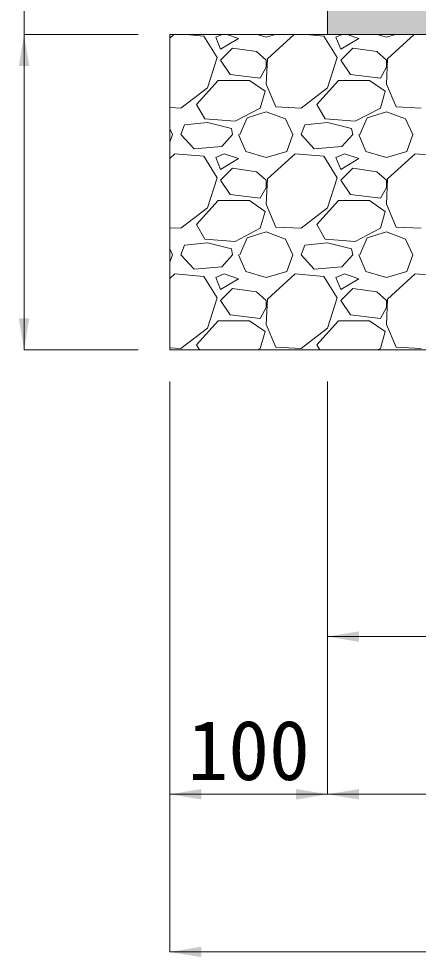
# Model space of a CAD drawing. Units: millimetres at full size; details may follow other scales. Extents: x 77366 to 106166, y -28085 to 6898.
# Drawn here: x 104295 to 104548, y -25357 to -24762 of the extents above; entities that cross this region are included whole.
import ezdxf
from ezdxf.enums import TextEntityAlignment as Align

# ---------------------------------------------------------------- set-up
doc = ezdxf.new("R2010")
doc.units = ezdxf.units.MM
doc.header["$LTSCALE"] = 50
doc.linetypes.add('USER2', pattern=[1.2, 0.8, -0.4])
doc.layers.add('モルタル', color=7, linetype='Continuous')
for name, color, linetype, lineweight in [('受枠', 3, 'USER2', 9), ('基礎', 7, 'Continuous', 5), ('寸法線', 7, 'Continuous', 13), ('本体', 2, 'Continuous', 20)]:
    doc.layers.add(name, color=color, linetype=linetype, lineweight=lineweight)
doc.styles.add('ＭＳ ゴシック', font='')
doc.styles.get('ＭＳ ゴシック').set_extended_font_data('MS Gothic')

# ---------------------------------------------------------------- blocks, each defined once
blk = doc.blocks.new('filled_arrow')
at = {"color": 0, "linetype": 'Continuous', "lineweight": -2}
blk.add_solid([(7.5, 1.25), (0, 0), (7.5, -1.25)], dxfattribs=at)

msp = doc.modelspace()

# ---------------------------------------------------------------- hatches: boundary and pattern name
at = {"layer": 'モルタル'}
msp.add_hatch(color=256, dxfattribs=at).paths.add_polyline_path([(105790.8, -24771.94), (105790.8, -24751.94), (104490.8, -24751.94), (104490.8, -24771.94)])

# ---------------------------------------------------------------- linework, layer by layer
at = {"layer": '受枠', "linetype": 'Continuous', "lineweight": 20}
msp.add_line((104390.8, -24771.94), (104390.8, -24971.94), dxfattribs=at)
at = {"layer": '基礎', "color": 3, "lineweight": 20}
for p, q in [((104390.8, -24771.94), (105890.8, -24771.94)), ((104390.8, -24971.94), (105890.8, -24971.94))]:
    msp.add_line(p, q, dxfattribs=at)
at = {"layer": '基礎'}
for p, q in [((104393.4, -24771.94), (104390.8, -24774.31)), ((104412.33, -24772.88), (104401.07, -24771.94)), ((104420.71, -24786.59), (104412.33, -24772.88)), ((104423.91, -24771.94), (104419.95, -24773.64)), ((104419.95, -24773.64), (104422.99, -24781.26)), ((104422.99, -24781.26), (104434.42, -24774.4)), ((104434.42, -24774.4), (104427.04, -24771.94)), ((104446.17, -24771.94), (104451.95, -24773.64)), ((104451.95, -24773.64), (104457.73, -24771.94)), ((104469.6, -24771.94), (104452.71, -24787.35)), ((104488.53, -24772.88), (104477.27, -24771.94)), ((104496.91, -24786.59), (104488.53, -24772.88)), ((104500.11, -24771.94), (104496.15, -24773.64)), ((104496.15, -24773.64), (104499.19, -24781.26)), ((104499.19, -24781.26), (104510.62, -24774.4)), ((104510.62, -24774.4), (104503.24, -24771.94)), ((104522.37, -24771.94), (104528.15, -24773.64)), ((104528.15, -24773.64), (104533.93, -24771.94)), ((104545.8, -24771.94), (104528.91, -24787.35)), ((104430.61, -24780.5), (104422.99, -24788.12)), ((104445.85, -24782.78), (104430.61, -24780.5)), ((104506.81, -24780.5), (104499.19, -24788.12)), ((104522.05, -24782.78), (104506.81, -24780.5)), ((104414.61, -24805.64), (104420.71, -24786.59)), ((104451.95, -24788.12), (104445.85, -24782.78)), ((104490.81, -24805.64), (104496.91, -24786.59)), ((104528.15, -24788.12), (104522.05, -24782.78)), ((104422.99, -24788.12), (104429.09, -24797.26)), ((104448.14, -24799.55), (104451.95, -24792.69)), ((104452.71, -24787.35), (104451.95, -24803.36)), ((104451.95, -24792.69), (104451.95, -24788.12)), ((104499.19, -24788.12), (104505.29, -24797.26)), ((104524.34, -24799.55), (104528.15, -24792.69)), ((104528.91, -24787.35), (104528.15, -24803.36)), ((104528.15, -24792.69), (104528.15, -24788.12)), ((104429.09, -24797.26), (104448.14, -24799.55)), ((104505.29, -24797.26), (104524.34, -24799.55)), ((104407.75, -24816.31), (104421.47, -24801.07)), ((104421.47, -24801.07), (104441.28, -24801.07)), ((104441.28, -24801.07), (104451.19, -24807.93)), ((104451.95, -24803.36), (104458.05, -24817.83)), ((104483.95, -24816.31), (104497.67, -24801.07)), ((104497.67, -24801.07), (104517.48, -24801.07)), ((104517.48, -24801.07), (104527.39, -24807.93)), ((104528.15, -24803.36), (104534.25, -24817.83)), ((104397.85, -24818.6), (104414.61, -24805.64)), ((104451.19, -24807.93), (104448.14, -24818.6)), ((104474.05, -24818.6), (104490.81, -24805.64)), ((104527.39, -24807.93), (104524.34, -24818.6)), ((104413.09, -24825.45), (104407.75, -24816.31)), ((104489.29, -24825.45), (104483.95, -24816.31)), ((104390.8, -24818.26), (104397.85, -24818.6)), ((104448.14, -24818.6), (104432.14, -24826.98)), ((104439.76, -24824.69), (104451.95, -24820.88)), ((104451.95, -24820.88), (104464.14, -24825.45)), ((104458.05, -24817.83), (104474.05, -24818.6)), ((104524.34, -24818.6), (104508.34, -24826.98)), ((104515.96, -24824.69), (104528.15, -24820.88)), ((104528.15, -24820.88), (104540.34, -24825.45)), ((104534.25, -24817.83), (104550.25, -24818.6)), ((104414.61, -24827.74), (104400.13, -24829.26)), ((104432.14, -24826.98), (104413.09, -24825.45)), ((104429.85, -24831.55), (104414.61, -24827.74)), ((104435.19, -24835.36), (104439.76, -24824.69)), ((104464.14, -24825.45), (104468.71, -24835.36)), ((104490.81, -24827.74), (104476.33, -24829.26)), ((104508.34, -24826.98), (104489.29, -24825.45)), ((104506.05, -24831.55), (104490.81, -24827.74)), ((104511.39, -24835.36), (104515.96, -24824.69)), ((104540.34, -24825.45), (104544.91, -24835.36)), ((104390.8, -24831.64), (104392.51, -24835.36)), ((104397.85, -24835.36), (104400.13, -24829.26)), ((104430.61, -24835.36), (104429.85, -24831.55)), ((104474.05, -24835.36), (104476.33, -24829.26)), ((104506.81, -24835.36), (104506.05, -24831.55)), ((104390.8, -24840.17), (104392.51, -24835.36)), ((104406.23, -24844.5), (104397.85, -24835.36)), ((104430.61, -24835.36), (104423.76, -24842.98)), ((104434.42, -24835.36), (104439, -24846.03)), ((104464.9, -24846.03), (104468.71, -24835.36)), ((104482.43, -24844.5), (104474.05, -24835.36)), ((104506.81, -24835.36), (104499.96, -24842.98)), ((104510.62, -24835.36), (104515.2, -24846.03)), ((104541.1, -24846.03), (104544.91, -24835.36)), ((104423.76, -24842.98), (104406.23, -24844.5)), ((104439, -24846.03), (104451.95, -24849.84)), ((104451.95, -24849.84), (104464.9, -24846.03)), ((104499.96, -24842.98), (104482.43, -24844.5)), ((104515.2, -24846.03), (104528.15, -24849.84)), ((104528.15, -24849.84), (104541.1, -24846.03)), ((104394.04, -24847.55), (104390.8, -24850.51)), ((104412.33, -24849.08), (104394.04, -24847.55)), ((104420.71, -24862.79), (104412.33, -24849.08)), ((104425.28, -24847.55), (104419.95, -24849.84)), ((104419.95, -24849.84), (104422.99, -24857.46)), ((104422.99, -24857.46), (104434.42, -24850.6)), ((104434.42, -24850.6), (104425.28, -24847.55)), ((104470.24, -24847.55), (104452.71, -24863.55)), ((104488.53, -24849.08), (104470.24, -24847.55)), ((104496.91, -24862.79), (104488.53, -24849.08)), ((104501.48, -24847.55), (104496.15, -24849.84)), ((104496.15, -24849.84), (104499.19, -24857.46)), ((104499.19, -24857.46), (104510.62, -24850.6)), ((104510.62, -24850.6), (104501.48, -24847.55)), ((104546.44, -24847.55), (104528.91, -24863.55)), ((104564.73, -24849.08), (104546.44, -24847.55)), ((104430.61, -24856.7), (104422.99, -24864.32)), ((104445.85, -24858.98), (104430.61, -24856.7)), ((104506.81, -24856.7), (104499.19, -24864.32)), ((104522.05, -24858.98), (104506.81, -24856.7)), ((104414.61, -24881.84), (104420.71, -24862.79)), ((104422.99, -24864.32), (104429.09, -24873.46)), ((104451.95, -24864.32), (104445.85, -24858.98)), ((104452.71, -24863.55), (104451.95, -24879.56)), ((104451.95, -24868.89), (104451.95, -24864.32)), ((104490.81, -24881.84), (104496.91, -24862.79)), ((104499.19, -24864.32), (104505.29, -24873.46)), ((104528.15, -24864.32), (104522.05, -24858.98)), ((104528.91, -24863.55), (104528.15, -24879.56)), ((104528.15, -24868.89), (104528.15, -24864.32)), ((104448.14, -24875.75), (104451.95, -24868.89)), ((104524.34, -24875.75), (104528.15, -24868.89)), ((104429.09, -24873.46), (104448.14, -24875.75)), ((104505.29, -24873.46), (104524.34, -24875.75)), ((104397.85, -24894.8), (104414.61, -24881.84)), ((104407.75, -24892.51), (104421.47, -24877.27)), ((104421.47, -24877.27), (104441.28, -24877.27)), ((104441.28, -24877.27), (104451.19, -24884.13)), ((104451.95, -24879.56), (104458.05, -24894.03)), ((104474.05, -24894.8), (104490.81, -24881.84)), ((104483.95, -24892.51), (104497.67, -24877.27)), ((104497.67, -24877.27), (104517.48, -24877.27)), ((104517.48, -24877.27), (104527.39, -24884.13)), ((104528.15, -24879.56), (104534.25, -24894.03)), ((104451.19, -24884.13), (104448.14, -24894.8)), ((104527.39, -24884.13), (104524.34, -24894.8)), ((104413.09, -24901.65), (104407.75, -24892.51)), ((104458.05, -24894.03), (104474.05, -24894.8)), ((104489.29, -24901.65), (104483.95, -24892.51)), ((104534.25, -24894.03), (104550.25, -24894.8)), ((104390.8, -24894.46), (104397.85, -24894.8)), ((104448.14, -24894.8), (104432.14, -24903.18)), ((104439.76, -24900.89), (104451.95, -24897.08)), ((104451.95, -24897.08), (104464.14, -24901.65)), ((104524.34, -24894.8), (104508.34, -24903.18)), ((104515.96, -24900.89), (104528.15, -24897.08)), ((104528.15, -24897.08), (104540.34, -24901.65)), ((104397.85, -24911.56), (104400.13, -24905.46)), ((104414.61, -24903.94), (104400.13, -24905.46)), ((104432.14, -24903.18), (104413.09, -24901.65)), ((104429.85, -24907.75), (104414.61, -24903.94)), ((104435.19, -24911.56), (104439.76, -24900.89)), ((104464.14, -24901.65), (104468.71, -24911.56)), ((104474.05, -24911.56), (104476.33, -24905.46)), ((104490.81, -24903.94), (104476.33, -24905.46)), ((104508.34, -24903.18), (104489.29, -24901.65)), ((104506.05, -24907.75), (104490.81, -24903.94)), ((104511.39, -24911.56), (104515.96, -24900.89)), ((104540.34, -24901.65), (104544.91, -24911.56)), ((104390.8, -24907.84), (104392.51, -24911.56)), ((104390.8, -24916.37), (104392.51, -24911.56)), ((104406.23, -24920.7), (104397.85, -24911.56)), ((104430.61, -24911.56), (104423.76, -24919.18)), ((104430.61, -24911.56), (104429.85, -24907.75)), ((104434.42, -24911.56), (104439, -24922.23)), ((104464.9, -24922.23), (104468.71, -24911.56)), ((104482.43, -24920.7), (104474.05, -24911.56)), ((104506.81, -24911.56), (104499.96, -24919.18)), ((104506.81, -24911.56), (104506.05, -24907.75)), ((104510.62, -24911.56), (104515.2, -24922.23)), ((104541.1, -24922.23), (104544.91, -24911.56)), ((104394.04, -24923.75), (104390.8, -24926.71)), ((104412.33, -24925.28), (104394.04, -24923.75)), ((104423.76, -24919.18), (104406.23, -24920.7)), ((104425.28, -24923.75), (104419.95, -24926.04)), ((104434.42, -24926.8), (104425.28, -24923.75)), ((104439, -24922.23), (104451.95, -24926.04)), ((104451.95, -24926.04), (104464.9, -24922.23)), ((104470.24, -24923.75), (104452.71, -24939.75)), ((104488.53, -24925.28), (104470.24, -24923.75)), ((104499.96, -24919.18), (104482.43, -24920.7)), ((104501.48, -24923.75), (104496.15, -24926.04)), ((104510.62, -24926.8), (104501.48, -24923.75)), ((104515.2, -24922.23), (104528.15, -24926.04)), ((104528.15, -24926.04), (104541.1, -24922.23)), ((104546.44, -24923.75), (104528.91, -24939.75)), ((104564.73, -24925.28), (104546.44, -24923.75)), ((104420.71, -24938.99), (104412.33, -24925.28)), ((104419.95, -24926.04), (104422.99, -24933.66)), ((104422.99, -24933.66), (104434.42, -24926.8)), ((104496.91, -24938.99), (104488.53, -24925.28)), ((104496.15, -24926.04), (104499.19, -24933.66)), ((104499.19, -24933.66), (104510.62, -24926.8)), ((104430.61, -24932.9), (104422.99, -24940.52)), ((104445.85, -24935.18), (104430.61, -24932.9)), ((104451.95, -24940.52), (104445.85, -24935.18)), ((104506.81, -24932.9), (104499.19, -24940.52)), ((104522.05, -24935.18), (104506.81, -24932.9)), ((104528.15, -24940.52), (104522.05, -24935.18)), ((104414.61, -24958.04), (104420.71, -24938.99)), ((104422.99, -24940.52), (104429.09, -24949.66)), ((104452.71, -24939.75), (104451.95, -24955.76)), ((104451.95, -24945.09), (104451.95, -24940.52)), ((104490.81, -24958.04), (104496.91, -24938.99)), ((104499.19, -24940.52), (104505.29, -24949.66)), ((104528.91, -24939.75), (104528.15, -24955.76)), ((104528.15, -24945.09), (104528.15, -24940.52)), ((104448.14, -24951.95), (104451.95, -24945.09)), ((104524.34, -24951.95), (104528.15, -24945.09)), ((104407.75, -24968.71), (104421.47, -24953.47)), ((104421.47, -24953.47), (104441.28, -24953.47)), ((104429.09, -24949.66), (104448.14, -24951.95)), ((104441.28, -24953.47), (104451.19, -24960.33)), ((104483.95, -24968.71), (104497.67, -24953.47)), ((104497.67, -24953.47), (104517.48, -24953.47)), ((104505.29, -24949.66), (104524.34, -24951.95)), ((104517.48, -24953.47), (104527.39, -24960.33)), ((104397.85, -24971), (104414.61, -24958.04)), ((104451.95, -24955.76), (104458.05, -24970.23)), ((104474.05, -24971), (104490.81, -24958.04)), ((104528.15, -24955.76), (104534.25, -24970.23)), ((104451.19, -24960.33), (104448.14, -24971)), ((104527.39, -24960.33), (104524.34, -24971)), ((104390.8, -24970.66), (104397.85, -24971)), ((104409.64, -24971.94), (104407.75, -24968.71)), ((104448.14, -24971), (104446.34, -24971.94)), ((104458.05, -24970.23), (104474.05, -24971)), ((104485.84, -24971.94), (104483.95, -24968.71)), ((104524.34, -24971), (104522.54, -24971.94)), ((104534.25, -24970.23), (104550.25, -24971))]:
    msp.add_line(p, q, dxfattribs=at)
at = {"layer": '寸法線'}
for p, q in [((104298.3, -24711.94), (104298.3, -24811.94)), ((104370.8, -24771.94), (104298.3, -24771.94)), ((104298.3, -24771.94), (104298.3, -24971.94)), ((104370.8, -24771.94), (104298.3, -24771.94)), ((104370.8, -24971.94), (104298.3, -24971.94)), ((104390.8, -24991.94), (104390.8, -25253.73)), ((104390.8, -24991.94), (104390.8, -25353.73)), ((104490.8, -24991.94), (104490.8, -25153.73)), ((104490.8, -24991.94), (104490.8, -25253.73)), ((104490.8, -24991.94), (104490.8, -25253.73)), ((104490.8, -25153.73), (104690.8, -25153.73)), ((104490.8, -25253.73), (104390.8, -25253.73)), ((104490.8, -25253.73), (105790.8, -25253.73)), ((104390.8, -25353.73), (105890.8, -25353.73))]:
    msp.add_line(p, q, dxfattribs=at)
at = {"layer": '本体'}
msp.add_line((104490.8, -24751.94), (104490.8, -24771.94), dxfattribs=at)

# ---------------------------------------------------------------- block references
at = {"layer": '寸法線', "xscale": 2.67, "yscale": 2.67}
for p, rotation in [((104298.3, -24771.94), 270), ((104298.3, -24771.94), 270), ((104298.3, -24971.94), 90), ((104490.8, -25253.73), 180)]:
    msp.add_blockref('filled_arrow', p, dxfattribs=dict(at, rotation=rotation))
for p in [(104490.8, -25153.73), (104390.8, -25253.73), (104490.8, -25253.73), (104390.8, -25353.73)]:
    msp.add_blockref('filled_arrow', p, dxfattribs=at)

# ---------------------------------------------------------------- texts
at = {"layer": '寸法線', "style": 'ＭＳ ゴシック'}
msp.add_text('100', height=37.98, dxfattribs=at).set_placement((104440.8, -25225.73), align=Align.MIDDLE_CENTER)

doc.saveas('drawing.dxf')
